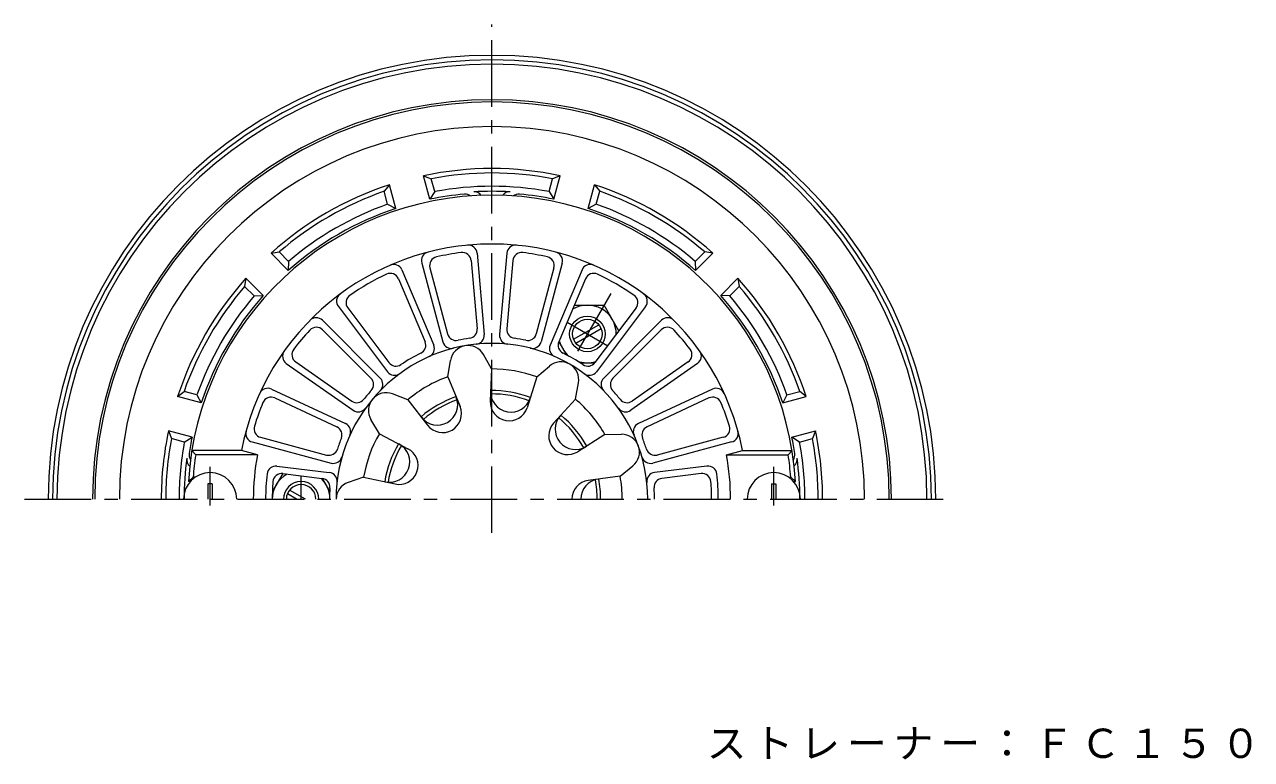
# Model space of a CAD drawing. Units: millimetres, scale not verified. Extents: x -268 to 216, y -346 to 382.
# Drawn here: x -142.1 to 134.3, y 216.8 to 382.4 of the extents above; entities that cross this region are included whole.
import ezdxf

# ---------------------------------------------------------------- set-up
doc = ezdxf.new("R2010")
doc.units = ezdxf.units.MM
doc.header["$LTSCALE"] = 3
doc.linetypes.add('CHAIN1', pattern=[8, 5, -1, 1, -1])
for name, color, linetype, lineweight in [('0-0_通り芯', 3, 'Continuous', 9), ('0-1_ピット', 2, 'Continuous', 9), ('0-2_本体（蓋）', 6, 'Continuous', 5), ('0-5_文字', 7, 'Continuous', 9)]:
    doc.layers.add(name, color=color, linetype=linetype, lineweight=lineweight)
doc.styles.add('ＭＳ ゴシック', font='')
doc.styles.get('ＭＳ ゴシック').set_extended_font_data('MS Gothic')

msp = doc.modelspace()

# ---------------------------------------------------------------- linework, layer by layer
at = {"layer": '0-0_通り芯', "linetype": 'CHAIN1'}
for p, q in [((-36.787, 267.838), (-36.787, 382.377)), ((-142.099, 275.436), (66.847, 275.436))]:
    msp.add_line(p, q, dxfattribs=at)
at = {"layer": '0-0_通り芯'}
for radius in [100, 99, 98]:
    msp.add_arc((-36.787, 275.436), radius, 0, 180, dxfattribs=at)
at = {"layer": '0-1_ピット'}
for p, q in [((-21.397, 348.329), (-23.13, 347.656)), ((-22.823, 343.008), (-21.397, 348.329)), ((-59.905, 346.258), (-61.07, 344.809)), ((-58.48, 340.937), (-59.905, 346.258)), ((-49.666, 344.749), (-50.445, 347.656)), ((-23.909, 344.749), (-23.13, 347.656)), ((-60.291, 341.902), (-61.07, 344.809)), ((-49.666, 344.749), (-50.752, 343.008)), ((-23.909, 344.749), (-22.823, 343.008)), ((-13.284, 341.902), (-12.505, 344.809)), ((-60.291, 341.902), (-58.48, 340.937)), ((-13.284, 341.902), (-15.095, 340.937)), ((-82.597, 329.024), (-84.725, 331.151)), ((-82.597, 329.024), (-82.667, 326.972)), ((9.023, 329.024), (11.15, 331.151)), ((9.023, 329.024), (9.093, 326.972)), ((9.093, 326.972), (12.988, 330.868)), ((12.988, 330.868), (11.15, 331.151)), ((-92.219, 325.211), (-92.503, 323.373)), ((-88.324, 321.316), (-92.219, 325.211)), ((-90.376, 321.246), (-92.503, 323.373)), ((-90.376, 321.246), (-88.324, 321.316)), ((16.801, 321.246), (14.749, 321.316)), ((16.801, 321.246), (18.928, 323.373)), ((-103.254, 298.939), (-106.16, 299.718)), ((-103.254, 298.939), (-102.289, 297.128)), ((29.679, 298.939), (28.714, 297.128)), ((28.714, 297.128), (34.035, 298.554)), ((29.679, 298.939), (32.586, 299.718)), ((34.035, 298.554), (32.586, 299.718)), ((-106.101, 288.314), (-109.007, 289.093)), ((-106.101, 288.314), (-104.359, 289.4)), ((32.526, 288.314), (30.785, 289.4)), ((32.526, 288.314), (35.433, 289.093))]:
    msp.add_line(p, q, dxfattribs=at)
at = {"layer": '0-1_ピット', "color": 4, "linetype": 'CHAIN1'}
for p, q in [((-10.036, 321.77), (-18.482, 307.141)), ((-19.866, 315.318), (-10.709, 310.031)), ((-79.787, 275.436), (-79.787, 280.722))]:
    msp.add_line(p, q, dxfattribs=at)
at = {"layer": '0-1_ピット', "color": 4}
for p, q in [((-18.229, 319.175), (-11.54, 319.175)), ((-8.19, 313.373), (-11.54, 319.175)), ((-18.383, 311.465), (-12.692, 314.751)), ((-17.883, 310.599), (-12.192, 313.885)), ((-21.75, 310.878), (-20.101, 308.022)), ((-16.903, 306.175), (-13.616, 306.175)), ((-83.94, 281.233), (-86.255, 277.224)), ((-73.35, 277.287), (-74.994, 280.133)), ((-80.787, 275.436), (-82.883, 276.646)), ((-78.787, 275.436), (-82.383, 277.511)), ((-72.287, 275.436), (-72.285, 275.44))]:
    msp.add_line(p, q, dxfattribs=at)
at = {"layer": '0-1_ピット'}
for points in [[(-50.752, 343.008), (-52.178, 348.329), (-50.445, 347.656)], [(-15.095, 340.937), (-13.669, 346.258), (-12.505, 344.809)], [(-82.667, 326.972), (-86.562, 330.868), (-84.725, 331.151)], [(14.749, 321.316), (18.645, 325.211), (18.928, 323.373)], [(-102.289, 297.128), (-107.61, 298.554), (-106.16, 299.718)], [(-104.359, 289.4), (-109.68, 290.826), (-109.007, 289.093)], [(30.785, 289.4), (36.106, 290.826), (35.433, 289.093)]]:
    msp.add_lwpolyline(points, dxfattribs=at)
at = {"layer": '0-1_ピット', "color": 4}
for radius in [4, 3.324]:
    msp.add_circle((-15.287, 312.675), radius, dxfattribs=at)
at = {"layer": '0-1_ピット'}
for centre, radius, start, end in [((-36.787, 275.436), 90, 0, 180), ((-36.787, 275.436), 89.5, 0, 180), ((-36.787, 275.436), 83.941, 0, 180), ((-36.787, 275.436), 74.5, 78.07777, 101.92224), ((-36.787, 275.436), 73.5, 79.29149, 100.70854), ((-36.787, 275.436), 74.5, 108.07777, 131.92224), ((-36.787, 275.436), 70.5, 79.47449, 100.52557), ((-36.787, 275.436), 74.5, 48.07777, 71.92224), ((-36.787, 275.436), 73.5, 109.29149, 130.70854), ((-36.787, 275.436), 69, 95.13783, 101.67665), ((-42.787, 342.166), 2, 53.16374, 95.13788), ((-36.787, 275.436), 69.376, 86.59644, 93.40356), ((-40.787, 342.692), 2, 36.91646, 93.40337), ((-32.787, 342.692), 2, 86.59663, 143.08354), ((-30.787, 342.166), 2, 84.86212, 126.83626), ((-36.787, 275.436), 69, 78.32338, 84.86217), ((-36.787, 275.436), 73.5, 49.29149, 70.70854), ((-36.787, 275.436), 69, 108.32338, 131.67665), ((-36.787, 275.436), 70.5, 109.47449, 130.52557), ((-36.787, 275.436), 69, 48.32338, 71.67665), ((-36.787, 275.436), 70.5, 49.47449, 70.52557), ((-36.787, 275.436), 74.5, 138.07777, 161.92224), ((-36.787, 275.436), 74.5, 18.07777, 41.92224), ((-36.787, 275.436), 73.5, 139.29149, 160.70854), ((-36.787, 275.436), 70.5, 139.47449, 160.52557), ((-36.787, 275.436), 69, 138.32338, 161.67665), ((-36.787, 275.436), 69, 18.32338, 41.67665), ((-36.787, 275.436), 70.5, 19.47449, 40.52557), ((-36.787, 275.436), 73.5, 19.29149, 40.70854), ((-36.787, 275.436), 74.5, 168.07777, 180.00002), ((-36.787, 275.436), 74.5, 0, 11.92224), ((-36.787, 275.436), 73.5, 169.29144, 179.99998), ((-36.787, 275.436), 70.5, 169.47441, 179.99998), ((-36.787, 275.436), 69, 168.32335, 171.41632), ((-36.787, 275.436), 69, 8.58368, 11.67665), ((-36.787, 275.436), 70.5, 0, 10.52557), ((-36.787, 275.436), 73.5, 0, 10.70854), ((-103.037, 285.436), 2, 171.41681, 213.38852), ((29.462, 285.436), 2, 326.61148, 8.58319), ((-36.787, 275.436), 69.376, 172.32347, 180), ((-103.559, 284.436), 2, 172.32343, 228.81134), ((29.984, 284.436), 2, 311.18866, 7.67657), ((-36.787, 275.436), 69.376, 0, 7.67653)]:
    msp.add_arc(centre, radius, start, end, dxfattribs=at)
at = {"layer": '0-1_ピット', "color": 4}
for centre, radius, start, end in [((-15.282, 312.672), 6.5, 359.24179, 120.92171), ((-15.282, 312.672), 6.5, 195.11673, 230.26405), ((-15.282, 312.672), 6.5, 249.72096, 286.74037), ((-79.787, 275.441), 6.5, 119.24217, 180.04907), ((-79.787, 275.436), 4, 0, 180), ((-79.787, 275.441), 6.5, 9.72108, 46.73941), ((-79.787, 275.436), 3.324, 0, 180)]:
    msp.add_arc(centre, radius, start, end, dxfattribs=at)
at = {"layer": '0-2_本体（蓋）'}
for p, q in [((-41.48, 329.194), (-40.14, 313.848)), ((-40.119, 330.854), (-38.52, 312.532)), ((-33.456, 330.854), (-35.055, 312.532)), ((-32.095, 329.194), (-33.434, 313.848)), ((-57.083, 327.111), (-49.9, 310.181)), ((-52.611, 328.651), (-47.847, 310.888)), ((-50.764, 327.557), (-46.774, 312.678)), ((-22.81, 327.557), (-26.8, 312.678)), ((-20.964, 328.651), (-25.727, 310.888)), ((-16.492, 327.111), (-23.675, 310.181)), ((-57.864, 325.112), (-51.847, 310.931)), ((-15.71, 325.112), (-21.727, 310.931)), ((-71.392, 318.85), (-60.321, 304.164)), ((-69.27, 318.527), (-59.997, 306.226)), ((-4.305, 318.527), (-13.577, 306.226)), ((-2.183, 318.85), (-13.253, 304.164)), ((-74.961, 315.747), (-61.96, 302.74)), ((1.387, 315.747), (-11.615, 302.74)), ((-74.937, 313.601), (-64.047, 302.706)), ((1.363, 313.601), (-9.528, 302.706)), ((-36.885, 304.785), (-38.699, 308.027)), ((-83.115, 306.03), (-68.048, 295.484)), ((-80.997, 306.379), (-68.377, 297.545)), ((-46.733, 303.049), (-46.138, 306.715)), ((-36.885, 304.785), (-37.181, 297.534)), ((-26.657, 302.982), (-23.844, 305.408)), ((9.54, 306.03), (-5.527, 295.484)), ((7.423, 306.379), (-5.198, 297.545)), ((-46.733, 303.049), (-43.976, 296.336)), ((-26.657, 302.982), (-28.859, 296.067)), ((-17.997, 297.982), (-17.303, 301.631)), ((-86.446, 300.259), (-69.78, 292.484)), ((-55.728, 297.856), (-59.201, 299.173)), ((12.872, 300.259), (-3.795, 292.484)), ((-85.69, 298.251), (-71.73, 291.738)), ((-55.728, 297.856), (-51.293, 292.111)), ((-17.997, 297.982), (-22.884, 292.617)), ((12.115, 298.251), (-1.845, 291.738)), ((-62.156, 290.196), (-64.056, 293.387)), ((-90.785, 288.34), (-73.019, 283.583)), ((-88.914, 289.392), (-74.034, 285.408)), ((-62.156, 290.196), (-55.728, 286.826)), ((-11.321, 290.026), (-17.453, 286.144)), ((-11.321, 290.026), (-7.607, 290.076)), ((17.21, 288.34), (-0.555, 283.583)), ((15.34, 289.392), (0.459, 285.408)), ((-103.542, 285.436), (-104.398, 286.436)), ((-93.225, 286.436), (-104.398, 286.436)), ((-89.617, 285.436), (-103.542, 285.436)), ((-89.617, 285.436), (-93.225, 286.436)), ((16.042, 285.436), (19.651, 286.436)), ((16.042, 285.436), (29.968, 285.436)), ((19.651, 286.436), (30.824, 286.436)), ((29.968, 285.436), (30.824, 286.436)), ((-85.236, 282.904), (-73.434, 281.453)), ((-7.9, 280.629), (-5.023, 282.978)), ((11.661, 282.904), (-0.141, 281.453)), ((-104.102, 280.436), (-105.17, 279.436)), ((-104.76, 279.436), (-105.17, 279.436)), ((-103.604, 280.436), (-104.102, 280.436)), ((-83.89, 281.227), (-75.057, 280.141)), ((-65.708, 280.436), (-69.215, 279.212)), ((-65.708, 280.436), (-58.618, 278.885)), ((-7.9, 280.629), (-15.093, 279.661)), ((10.316, 281.227), (1.483, 280.141)), ((30.029, 280.436), (30.527, 280.436)), ((30.527, 280.436), (31.596, 279.436)), ((31.185, 279.436), (31.596, 279.436)), ((-99.808, 278.936), (-100.766, 278.936)), ((-100.766, 278.936), (-100.766, 275.436)), ((-99.808, 278.936), (-99.808, 275.436)), ((26.234, 278.936), (27.192, 278.936)), ((26.234, 278.936), (26.234, 275.436)), ((27.192, 278.936), (27.192, 275.436))]:
    msp.add_line(p, q, dxfattribs=at)
at = {"layer": '0-2_本体（蓋）', "linetype": 'CHAIN1'}
for p, q in [((-100.287, 274.019), (-100.287, 282.745)), ((26.713, 274.019), (26.713, 282.745))]:
    msp.add_line(p, q, dxfattribs=at)
at = {"layer": '0-2_本体（蓋）'}
for centre, radius, start, end in [((-36.787, 275.436), 68.5, 3.34763, 176.65236), ((-36.787, 275.436), 57.5, 11.02893, 168.97107), ((-42.111, 330.68), 2, 4.98817, 95.50439), ((-31.463, 330.68), 2, 84.49507, 175.01138), ((-50.679, 329.169), 2, 104.49467, 195.0116), ((-48.833, 328.075), 2, 102.8893, 195.01132), ((-36.787, 275.436), 56, 97.11107, 102.88893), ((-43.472, 329.02), 2, 4.98869, 97.11079), ((-30.102, 329.02), 2, 82.88937, 175.01164), ((-36.787, 275.436), 56, 77.11107, 82.8889), ((-24.742, 328.075), 2, 344.98872, 77.11169), ((-22.896, 329.169), 2, 344.98872, 75.50526), ((-59.705, 324.331), 2, 22.99112, 115.11311), ((-58.924, 326.33), 2, 22.99112, 113.50645), ((-14.651, 326.33), 2, 66.49307, 157.00961), ((-13.869, 324.331), 2, 64.88687, 157.00961), ((-36.787, 275.436), 56, 115.11324, 124.88673), ((-36.787, 275.436), 56, 55.11324, 64.88673), ((-69.795, 320.054), 2, 126.49307, 217.00961), ((-67.673, 319.731), 2, 124.88687, 217.00961), ((-5.902, 319.731), 2, 322.99112, 55.11311), ((-3.78, 320.054), 2, 322.99112, 53.50645), ((-76.376, 314.333), 2, 44.98872, 135.50526), ((2.801, 314.333), 2, 44.49467, 135.0116), ((-36.787, 275.436), 56, 137.11107, 142.8889), ((-76.352, 312.187), 2, 44.98872, 137.11169), ((-44.843, 313.196), 2, 195.01132, 282.04185), ((-42.133, 313.674), 2, 277.9581, 4.98869), ((-40.512, 312.358), 2, 275.76038, 4.98817), ((-33.063, 312.358), 2, 175.01164, 264.23984), ((-31.442, 313.674), 2, 175.01164, 262.04248), ((-28.732, 313.196), 2, 257.95763, 344.98872), ((2.777, 312.187), 2, 42.8893, 135.01132), ((-36.787, 275.436), 56, 37.11107, 42.88893), ((-36.787, 275.436), 35.11, 0, 180), ((-53.689, 310.15), 2, 295.96017, 22.99112), ((-51.741, 309.4), 2, 293.76265, 22.99112), ((-45.915, 311.406), 2, 195.0116, 284.23952), ((-42.189, 306.073), 4, 100.00023, 170.7598), ((-36.787, 275.436), 36.61, 97.95776, 102.04222), ((-42.189, 306.073), 4, 29.23708, 100), ((-36.787, 275.436), 36.61, 77.95775, 82.04213), ((-27.659, 311.406), 2, 255.76015, 344.98872), ((-21.834, 309.4), 2, 157.00961, 246.23743), ((-19.886, 310.15), 2, 157.00961, 244.04013), ((-81.968, 307.668), 2, 144.49507, 235.01138), ((-79.851, 308.017), 2, 142.88937, 235.01164), ((-36.787, 275.436), 36.61, 115.95992, 124.04001), ((-36.787, 275.436), 36.61, 55.95992, 64.04001), ((6.276, 308.017), 2, 304.98869, 37.11079), ((8.393, 307.668), 2, 304.98817, 35.50439), ((-58.724, 305.368), 2, 217.00961, 306.23743), ((-58.4, 307.43), 2, 217.00961, 304.04013), ((-36.787, 275.436), 29.35, 69.80867, 90.19136), ((-21.232, 302.378), 4, 60.00023, 130.7598), ((-21.232, 302.378), 4, 349.23708, 60), ((-15.175, 307.43), 2, 235.96017, 322.99112), ((-14.85, 305.368), 2, 233.76265, 322.99112), ((-65.461, 301.292), 2, 317.95763, 44.98872), ((-63.374, 301.326), 2, 315.76015, 44.98872), ((-36.787, 275.436), 29.35, 109.80867, 130.19136), ((-10.201, 301.326), 2, 135.0116, 224.23952), ((-8.114, 301.292), 2, 135.01132, 222.04185), ((-87.292, 298.447), 2, 64.98817, 155.50439), ((-36.787, 275.436), 36.61, 137.95775, 142.04213), ((-60.619, 295.433), 4, 69.23708, 140), ((-32.521, 299.633), 4.571, 177.66664, 342.33337), ((-36.787, 275.436), 24.489, 69.2942, 90.70575), ((-36.787, 275.436), 23.72, 69.32608, 90.67389), ((-36.787, 275.436), 36.61, 37.95776, 42.04222), ((13.717, 298.447), 2, 24.49507, 115.01138), ((-36.787, 275.436), 56, 157.11107, 162.88893), ((-86.535, 296.439), 2, 64.98869, 157.11079), ((-67.23, 299.184), 2, 235.01164, 322.04248), ((-66.901, 297.123), 2, 235.01164, 324.23984), ((-60.619, 295.433), 4, 140.00023, 210.7598), ((-36.787, 275.436), 24.489, 109.2942, 130.70575), ((-49.073, 296.715), 4.571, 217.66664, 22.33337), ((-36.787, 275.436), 23.72, 109.32608, 130.67389), ((-47.919, 294.716), 4.263, 217.66669, 22.33324), ((-32.921, 297.36), 4.263, 177.66669, 342.33324), ((-36.787, 275.436), 29.35, 29.80867, 50.19136), ((-6.674, 297.123), 2, 215.76038, 304.98817), ((-6.345, 299.184), 2, 217.9581, 304.98869), ((12.961, 296.439), 2, 22.88937, 115.01164), ((-36.787, 275.436), 56, 17.11107, 22.8889), ((-17.965, 291.229), 4.571, 137.66664, 302.33337), ((-36.787, 275.436), 23.72, 29.32608, 50.67389), ((-36.787, 275.436), 24.489, 29.2942, 50.70575), ((-90.268, 290.272), 2, 164.49467, 255.0116), ((-88.397, 291.324), 2, 162.8893, 255.01132), ((-72.575, 289.926), 2, 337.9581, 64.98869), ((-70.626, 290.671), 2, 335.76038, 64.98817), ((-19.733, 289.746), 4.263, 137.66669, 302.33324), ((-2.949, 290.671), 2, 115.01164, 204.23984), ((-0.999, 289.926), 2, 115.01164, 202.04248), ((14.822, 291.324), 2, 284.98872, 17.11169), ((16.693, 290.272), 2, 284.98872, 15.50526), ((-36.787, 275.436), 36.61, 157.95776, 162.04222), ((-36.787, 275.436), 29.35, 149.80867, 170.19136), ((-36.787, 275.436), 24.489, 149.2942, 170.70575), ((-59.876, 283.839), 4.571, 257.66664, 62.33337), ((-36.787, 275.436), 23.72, 149.32608, 170.67389), ((-7.553, 286.076), 4, 20.00023, 90.7598), ((-36.787, 275.436), 36.61, 17.95775, 22.04213), ((-36.787, 275.436), 67.5, 171.48038, 175.75197), ((-36.787, 275.436), 53.768, 169.28145, 180), ((-73.516, 287.34), 2, 255.01132, 342.04185), ((-72.502, 285.515), 2, 255.0116, 344.23952), ((-57.708, 283.05), 4.263, 257.66669, 62.33324), ((-7.553, 286.076), 4, 309.23708, 20), ((-1.072, 285.515), 2, 195.76015, 284.98872), ((-0.058, 287.34), 2, 197.95763, 284.98872), ((-36.787, 275.436), 53.768, 0, 10.71855), ((-36.787, 275.436), 67.5, 4.24803, 8.51962), ((-85.48, 280.919), 2, 82.99025, 173.57492), ((11.905, 280.919), 2, 6.42415, 97.00961), ((-100.287, 275.436), 6, 0, 180), ((-36.787, 275.436), 51, 173.5753, 180), ((-36.787, 275.436), 49.5, 175.40384, 180), ((-84.135, 279.242), 2, 82.99025, 175.40378), ((-75.301, 278.156), 2, 355.96017, 82.99112), ((-73.678, 279.468), 2, 353.76265, 82.99112), ((-67.897, 275.436), 4, 109.23708, 180), ((-14.524, 275.436), 4.263, 97.66669, 180), ((-12.216, 275.436), 4.571, 97.66664, 180), ((-36.787, 275.436), 23.72, 0, 10.67389), ((-36.787, 275.436), 24.489, 0, 10.70575), ((-36.787, 275.436), 29.35, 0, 10.19136), ((0.103, 279.468), 2, 97.00961, 186.23743), ((1.727, 278.156), 2, 97.00961, 184.04013), ((10.56, 279.242), 2, 4.59622, 97.00961), ((-36.787, 275.436), 49.5, 0, 4.59608), ((-36.787, 275.436), 51, 0, 6.42458), ((26.713, 275.436), 6, 0, 180), ((-36.787, 275.436), 36.61, 175.95992, 180), ((-36.787, 275.436), 36.61, 0, 4.04001)]:
    msp.add_arc(centre, radius, start, end, dxfattribs=at)

# ---------------------------------------------------------------- texts
at = {"layer": '0-5_文字', "insert": (11.572, 216.824), "char_height": 6.598, "attachment_point": 7, "style": 'ＭＳ ゴシック'}
msp.add_mtext('\\T1.17;ストレーナー：ＦＣ１５０', dxfattribs=at)

doc.saveas('drawing.dxf')
